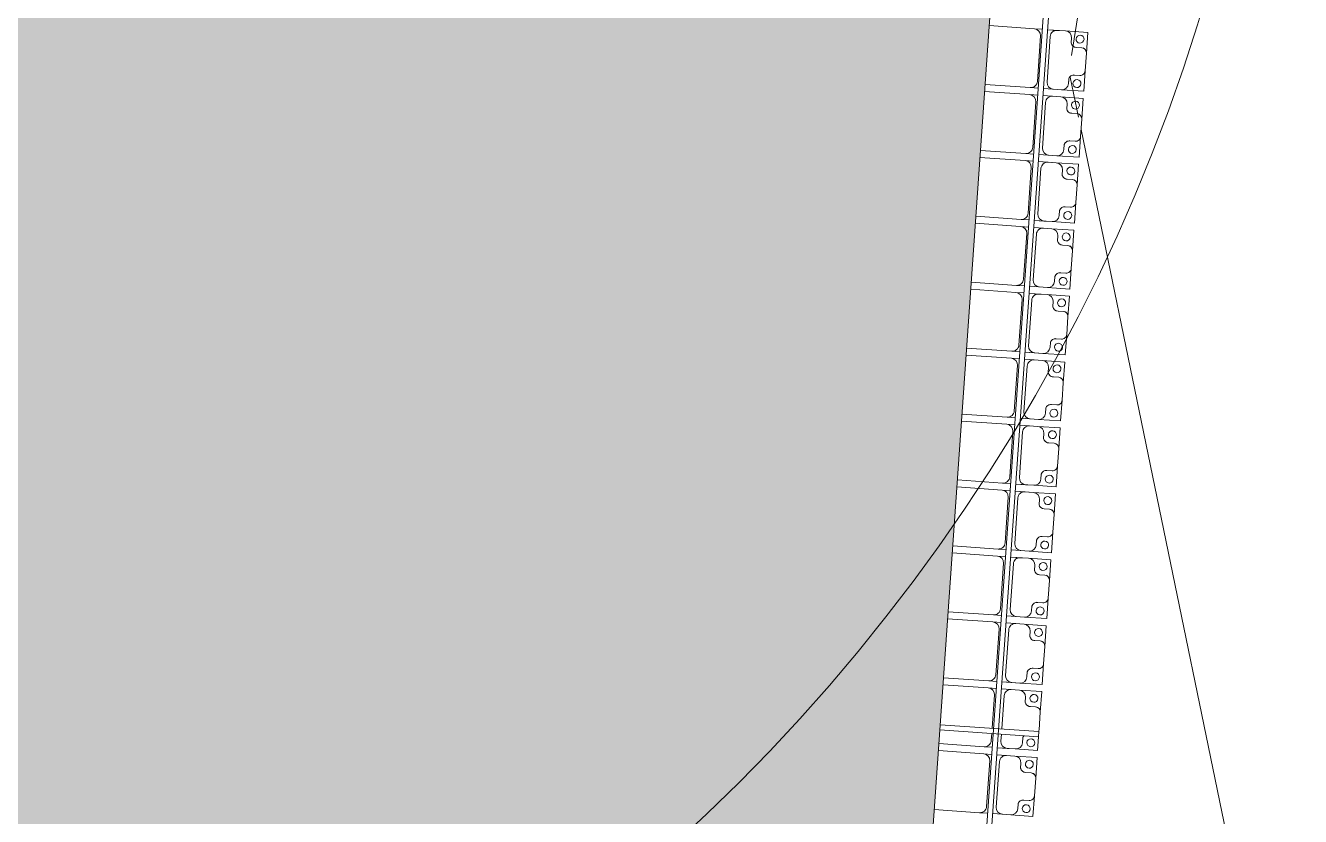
# Model space of a CAD drawing. Header units: millimetres. Extents: x -861324 to 439029, y -308065 to 694685.
# Drawn here: x 110607 to 120255, y 131723 to 137708 of the extents above; entities that cross this region are included whole.
import ezdxf

# ---------------------------------------------------------------- set-up
doc = ezdxf.new("R2010")
doc.units = ezdxf.units.MM
for name, color, linetype, lineweight in [('A-ANNO-NOTE', 131, 'Continuous', 9), ('A-DETL-GENF', 92, 'Continuous', 9), ('A-DETL-THIN', 151, 'Continuous', 9), ('A-GENM', 13, 'Continuous', 9), ('C-TOPO-MINR', 7, 'Continuous', 9), ('S-BEAM', 12, 'Continuous', 9)]:
    doc.layers.add(name, color=color, linetype=linetype, lineweight=lineweight)

# ---------------------------------------------------------------- blocks, each defined once
blk = doc.blocks.new('Dai phaodi lai - DẢI PHAO ĐI LẠI-38152-BỐ TRÍ BÈ PIN HỒ BẢN MÒNG')
at = {"layer": 'A-GENM', "color": 7}
for p, q in [((48276.8, 748.4), (48433.1, 748.4)), ((48276.8, 579.3), (48276.8, 748.4)), ((48276.8, 748.4), (48276.8, 579.3)), ((48433.1, 748.4), (48276.8, 748.4)), ((48395.1, 710.4), (48395.1, 670.7)), ((48566.9, 748.4), (48433.1, 748.4)), ((48566.9, 748.4), (48723.2, 748.4)), ((48723.2, 748.4), (48566.9, 748.4)), ((48604.9, 670.7), (48604.9, 710.4)), ((48604.9, 670.7), (48604.9, 710.4)), ((48604.9, 710.4), (48604.9, 670.7)), ((48723.2, 748.4), (48723.2, 579.3)), ((48723.2, 579.3), (48723.2, 748.4)), ((48776.8, 748.4), (48933.1, 748.4)), ((48776.8, 579.3), (48776.8, 748.4)), ((48776.8, 748.4), (48776.8, 579.3)), ((48933.1, 748.4), (48776.8, 748.4)), ((48895.1, 710.4), (48895.1, 670.7)), ((49066.9, 748.4), (48933.1, 748.4)), ((49066.9, 748.4), (49223.2, 748.4)), ((49223.2, 748.4), (49066.9, 748.4)), ((49104.9, 670.7), (49104.9, 710.4)), ((49104.9, 670.7), (49104.9, 710.4)), ((49104.9, 710.4), (49104.9, 670.7)), ((49223.2, 748.4), (49223.2, 579.3)), ((49223.2, 579.3), (49223.2, 748.4)), ((49276.8, 748.4), (49433.1, 748.4)), ((49276.8, 579.3), (49276.8, 748.4)), ((49276.8, 748.4), (49276.8, 579.3)), ((49433.1, 748.4), (49276.8, 748.4)), ((49395.1, 710.4), (49395.1, 670.7)), ((49566.9, 748.4), (49433.1, 748.4)), ((49566.9, 748.4), (49723.2, 748.4)), ((49723.2, 748.4), (49566.9, 748.4)), ((49604.9, 670.7), (49604.9, 710.4)), ((49604.9, 670.7), (49604.9, 710.4)), ((49604.9, 710.4), (49604.9, 670.7)), ((49723.2, 748.4), (49723.2, 579.3)), ((49723.2, 579.3), (49723.2, 748.4)), ((49776.8, 748.4), (49933.1, 748.4)), ((49776.8, 579.3), (49776.8, 748.4)), ((49776.8, 748.4), (49776.8, 579.3)), ((49933.1, 748.4), (49776.8, 748.4)), ((49895.1, 710.4), (49895.1, 670.7)), ((50066.9, 748.4), (49933.1, 748.4)), ((50066.9, 748.4), (50223.2, 748.4)), ((50223.2, 748.4), (50066.9, 748.4)), ((50104.9, 670.7), (50104.9, 710.4)), ((50104.9, 670.7), (50104.9, 710.4)), ((50104.9, 710.4), (50104.9, 670.7)), ((50223.2, 748.4), (50223.2, 579.3)), ((50223.2, 579.3), (50223.2, 748.4)), ((50276.8, 748.4), (50433.1, 748.4)), ((50276.8, 579.3), (50276.8, 748.4)), ((50276.8, 748.4), (50276.8, 579.3)), ((50433.1, 748.4), (50276.8, 748.4)), ((50395.1, 710.4), (50395.1, 670.7)), ((50566.9, 748.4), (50433.1, 748.4)), ((50566.9, 748.4), (50723.2, 748.4)), ((50723.2, 748.4), (50566.9, 748.4)), ((50604.9, 670.7), (50604.9, 710.4)), ((50604.9, 670.7), (50604.9, 710.4)), ((50604.9, 710.4), (50604.9, 670.7)), ((50723.2, 748.4), (50723.2, 579.3)), ((50723.2, 579.3), (50723.2, 748.4)), ((50776.8, 748.4), (50933.1, 748.4)), ((50776.8, 579.3), (50776.8, 748.4)), ((50776.8, 748.4), (50776.8, 579.3)), ((50933.1, 748.4), (50776.8, 748.4)), ((50895.1, 710.4), (50895.1, 670.7)), ((51066.9, 748.4), (50933.1, 748.4)), ((51066.9, 748.4), (51223.2, 748.4)), ((51223.2, 748.4), (51066.9, 748.4)), ((51104.9, 670.7), (51104.9, 710.4)), ((51104.9, 670.7), (51104.9, 710.4)), ((51104.9, 710.4), (51104.9, 670.7)), ((51223.2, 748.4), (51223.2, 579.3)), ((51223.2, 579.3), (51223.2, 748.4)), ((51276.8, 748.4), (51433.1, 748.4)), ((51276.8, 579.3), (51276.8, 748.4)), ((51276.8, 748.4), (51276.8, 579.3)), ((51433.1, 748.4), (51276.8, 748.4)), ((51395.1, 710.4), (51395.1, 670.7)), ((51566.9, 748.4), (51433.1, 748.4)), ((51566.9, 748.4), (51723.2, 748.4)), ((51723.2, 748.4), (51566.9, 748.4)), ((51604.9, 670.7), (51604.9, 710.4)), ((51604.9, 670.7), (51604.9, 710.4)), ((51604.9, 710.4), (51604.9, 670.7)), ((51723.2, 748.4), (51723.2, 579.3)), ((51723.2, 579.3), (51723.2, 748.4)), ((51776.8, 748.4), (51933.1, 748.4)), ((51776.8, 579.3), (51776.8, 748.4)), ((51776.8, 748.4), (51776.8, 579.3)), ((51933.1, 748.4), (51776.8, 748.4)), ((51895.1, 710.4), (51895.1, 670.7)), ((52066.9, 748.4), (51933.1, 748.4)), ((52066.9, 748.4), (52223.2, 748.4)), ((52223.2, 748.4), (52066.9, 748.4)), ((52104.9, 670.7), (52104.9, 710.4)), ((52104.9, 670.7), (52104.9, 710.4)), ((52104.9, 710.4), (52104.9, 670.7)), ((52223.2, 748.4), (52223.2, 579.3)), ((52223.2, 579.3), (52223.2, 748.4)), ((52276.8, 748.4), (52433.1, 748.4)), ((52276.8, 579.3), (52276.8, 748.4)), ((52276.8, 748.4), (52276.8, 579.3)), ((52433.1, 748.4), (52276.8, 748.4)), ((52395.1, 710.4), (52395.1, 670.7)), ((52566.9, 748.4), (52433.1, 748.4)), ((52566.9, 748.4), (52723.2, 748.4)), ((52723.2, 748.4), (52566.9, 748.4)), ((52604.9, 670.7), (52604.9, 710.4)), ((52604.9, 670.7), (52604.9, 710.4)), ((52604.9, 710.4), (52604.9, 670.7)), ((52723.2, 748.4), (52723.2, 579.3)), ((52723.2, 579.3), (52723.2, 748.4)), ((52776.8, 748.4), (52933.1, 748.4)), ((52776.8, 579.3), (52776.8, 748.4)), ((52776.8, 748.4), (52776.8, 579.3)), ((52933.1, 748.4), (52776.8, 748.4)), ((52895.1, 710.4), (52895.1, 670.7)), ((53066.9, 748.4), (52933.1, 748.4)), ((53066.9, 748.4), (53223.2, 748.4)), ((53223.2, 748.4), (53066.9, 748.4)), ((53104.9, 670.7), (53104.9, 710.4)), ((53104.9, 670.7), (53104.9, 710.4)), ((53104.9, 710.4), (53104.9, 670.7)), ((53223.2, 748.4), (53223.2, 579.3)), ((53223.2, 579.3), (53223.2, 748.4)), ((53276.8, 748.4), (53433.1, 748.4)), ((53276.8, 579.3), (53276.8, 748.4)), ((53276.8, 748.4), (53276.8, 579.3)), ((53433.1, 748.4), (53276.8, 748.4)), ((53395.1, 710.4), (53395.1, 670.7)), ((53566.9, 748.4), (53433.1, 748.4)), ((53619.8, 748.4), (53723.2, 748.4)), ((53723.2, 748.4), (53619.8, 748.4)), ((53723.2, 748.4), (53723.2, 579.3)), ((53723.2, 579.3), (53723.2, 748.4)), ((53776.8, 748.4), (53933.1, 748.4)), ((53776.8, 579.3), (53776.8, 748.4)), ((53776.8, 748.4), (53776.8, 579.3)), ((53933.1, 748.4), (53776.8, 748.4)), ((53895.1, 710.4), (53895.1, 670.7)), ((54066.9, 748.4), (53933.1, 748.4)), ((54066.9, 748.4), (54223.2, 748.4)), ((54223.2, 748.4), (54066.9, 748.4)), ((54104.9, 670.7), (54104.9, 710.4)), ((54104.9, 670.7), (54104.9, 710.4)), ((54104.9, 710.4), (54104.9, 670.7)), ((54223.2, 748.4), (54223.2, 579.3)), ((54223.2, 579.3), (54223.2, 748.4)), ((48276.8, 579.3), (48276.8, 516.7)), ((48364.3, 629.3), (48326.8, 629.3)), ((48364.3, 629.3), (48326.8, 629.3)), ((48326.8, 629.3), (48364.3, 629.3)), ((48673.2, 629.3), (48635.7, 629.3)), ((48673.2, 629.3), (48647.8, 629.3)), ((48647.8, 629.3), (48673.2, 629.3)), ((48723.2, 516.7), (48723.2, 579.3)), ((48776.8, 579.3), (48776.8, 516.7)), ((48864.3, 629.3), (48826.8, 629.3)), ((48864.3, 629.3), (48826.8, 629.3)), ((48826.8, 629.3), (48864.3, 629.3)), ((49173.2, 629.3), (49135.7, 629.3)), ((49173.2, 629.3), (49135.7, 629.3)), ((49135.7, 629.3), (49173.2, 629.3)), ((49223.2, 516.7), (49223.2, 579.3)), ((49276.8, 579.3), (49276.8, 516.7)), ((49364.3, 629.3), (49326.8, 629.3)), ((49364.3, 629.3), (49326.8, 629.3)), ((49326.8, 629.3), (49364.3, 629.3)), ((49673.2, 629.3), (49635.7, 629.3)), ((49673.2, 629.3), (49635.7, 629.3)), ((49635.7, 629.3), (49673.2, 629.3)), ((49723.2, 516.7), (49723.2, 579.3)), ((49776.8, 579.3), (49776.8, 516.7)), ((49864.3, 629.3), (49826.8, 629.3)), ((49864.3, 629.3), (49826.8, 629.3)), ((49826.8, 629.3), (49864.3, 629.3)), ((50173.2, 629.3), (50135.7, 629.3)), ((50173.2, 629.3), (50135.7, 629.3)), ((50135.7, 629.3), (50173.2, 629.3)), ((50223.2, 516.7), (50223.2, 579.3)), ((50276.8, 579.3), (50276.8, 516.7)), ((50364.3, 629.3), (50326.8, 629.3)), ((50364.3, 629.3), (50326.8, 629.3)), ((50326.8, 629.3), (50364.3, 629.3)), ((50673.2, 629.3), (50635.7, 629.3)), ((50673.2, 629.3), (50635.7, 629.3)), ((50635.7, 629.3), (50673.2, 629.3)), ((50723.2, 516.7), (50723.2, 579.3)), ((50776.8, 579.3), (50776.8, 516.7)), ((50864.3, 629.3), (50826.8, 629.3)), ((50864.3, 629.3), (50826.8, 629.3)), ((50826.8, 629.3), (50864.3, 629.3)), ((51173.2, 629.3), (51135.7, 629.3)), ((51173.2, 629.3), (51135.7, 629.3)), ((51135.7, 629.3), (51173.2, 629.3)), ((51223.2, 516.7), (51223.2, 579.3)), ((51276.8, 579.3), (51276.8, 516.7)), ((51364.3, 629.3), (51326.8, 629.3)), ((51364.3, 629.3), (51326.8, 629.3)), ((51326.8, 629.3), (51364.3, 629.3)), ((51673.2, 629.3), (51635.7, 629.3)), ((51673.2, 629.3), (51635.7, 629.3)), ((51635.7, 629.3), (51673.2, 629.3)), ((51723.2, 516.7), (51723.2, 579.3)), ((51776.8, 579.3), (51776.8, 516.7)), ((51864.3, 629.3), (51826.8, 629.3)), ((51864.3, 629.3), (51826.8, 629.3)), ((51826.8, 629.3), (51864.3, 629.3)), ((52173.2, 629.3), (52135.7, 629.3)), ((52173.2, 629.3), (52135.7, 629.3)), ((52135.7, 629.3), (52173.2, 629.3)), ((52223.2, 516.7), (52223.2, 579.3)), ((52276.8, 579.3), (52276.8, 516.7)), ((52364.3, 629.3), (52326.8, 629.3)), ((52364.3, 629.3), (52326.8, 629.3)), ((52326.8, 629.3), (52364.3, 629.3)), ((52673.2, 629.3), (52635.7, 629.3)), ((52673.2, 629.3), (52635.7, 629.3)), ((52635.7, 629.3), (52673.2, 629.3)), ((52723.2, 516.7), (52723.2, 579.3)), ((52776.8, 579.3), (52776.8, 516.7)), ((52864.3, 629.3), (52826.8, 629.3)), ((52864.3, 629.3), (52826.8, 629.3)), ((52826.8, 629.3), (52864.3, 629.3)), ((53173.2, 629.3), (53135.7, 629.3)), ((53173.2, 629.3), (53135.7, 629.3)), ((53135.7, 629.3), (53173.2, 629.3)), ((53223.2, 516.7), (53223.2, 579.3)), ((53276.8, 579.3), (53276.8, 516.7)), ((53364.3, 629.3), (53326.8, 629.3)), ((53364.3, 629.3), (53326.8, 629.3)), ((53326.8, 629.3), (53364.3, 629.3)), ((53673.2, 629.3), (53635.7, 629.3)), ((53673.2, 629.3), (53635.7, 629.3)), ((53635.7, 629.3), (53673.2, 629.3)), ((53723.2, 516.7), (53723.2, 579.3)), ((53776.8, 579.3), (53776.8, 516.7)), ((53864.3, 629.3), (53826.8, 629.3)), ((53864.3, 629.3), (53826.8, 629.3)), ((53826.8, 629.3), (53864.3, 629.3)), ((54173.2, 629.3), (54135.7, 629.3)), ((54173.2, 629.3), (54135.7, 629.3)), ((54135.7, 629.3), (54173.2, 629.3)), ((54223.2, 516.7), (54223.2, 579.3)), ((48276.8, 443.3), (48276.8, 516.7)), ((48723.2, 516.7), (48723.2, 443.3)), ((48776.8, 443.3), (48776.8, 516.7)), ((49223.2, 516.7), (49223.2, 443.3)), ((49276.8, 443.3), (49276.8, 516.7)), ((49723.2, 516.7), (49723.2, 443.3)), ((49776.8, 443.3), (49776.8, 516.7)), ((50223.2, 516.7), (50223.2, 443.3)), ((50276.8, 443.3), (50276.8, 516.7)), ((50723.2, 516.7), (50723.2, 443.3)), ((50776.8, 443.3), (50776.8, 516.7)), ((51223.2, 516.7), (51223.2, 443.3)), ((51276.8, 443.3), (51276.8, 516.7)), ((51723.2, 516.7), (51723.2, 443.3)), ((51776.8, 443.3), (51776.8, 516.7)), ((52223.2, 516.7), (52223.2, 443.3)), ((52276.8, 443.3), (52276.8, 516.7)), ((52723.2, 516.7), (52723.2, 443.3)), ((52776.8, 443.3), (52776.8, 516.7)), ((53223.2, 516.7), (53223.2, 443.3)), ((53276.8, 443.3), (53276.8, 516.7)), ((53723.2, 516.7), (53723.2, 443.3)), ((53776.8, 443.3), (53776.8, 516.7)), ((54223.2, 516.7), (54223.2, 443.3)), ((48276.8, 343.3), (48276.8, 403.3)), ((48326.8, 466.7), (48673.2, 466.7)), ((48673.2, 393.3), (48326.8, 393.3)), ((48723.2, 403.3), (48723.2, 343.3)), ((48776.8, 343.3), (48776.8, 403.3)), ((48826.8, 466.7), (49173.2, 466.7)), ((49173.2, 393.3), (48826.8, 393.3)), ((49223.2, 403.3), (49223.2, 343.3)), ((49276.8, 343.3), (49276.8, 403.3)), ((49326.8, 466.7), (49673.2, 466.7)), ((49673.2, 393.3), (49326.8, 393.3)), ((49723.2, 403.3), (49723.2, 343.3)), ((49776.8, 343.3), (49776.8, 403.3)), ((49826.8, 466.7), (50173.2, 466.7)), ((50173.2, 393.3), (49826.8, 393.3)), ((50223.2, 403.3), (50223.2, 343.3)), ((50276.8, 343.3), (50276.8, 403.3)), ((50326.8, 466.7), (50673.2, 466.7)), ((50673.2, 393.3), (50326.8, 393.3)), ((50723.2, 403.3), (50723.2, 343.3)), ((50776.8, 343.3), (50776.8, 403.3)), ((50826.8, 466.7), (51173.2, 466.7)), ((51173.2, 393.3), (50826.8, 393.3)), ((51223.2, 403.3), (51223.2, 343.3)), ((51276.8, 343.3), (51276.8, 403.3)), ((51326.8, 466.7), (51673.2, 466.7)), ((51673.2, 393.3), (51326.8, 393.3)), ((51723.2, 403.3), (51723.2, 343.3)), ((51776.8, 343.3), (51776.8, 403.3)), ((51826.8, 466.7), (52173.2, 466.7)), ((52173.2, 393.3), (51826.8, 393.3)), ((52223.2, 403.3), (52223.2, 343.3)), ((52276.8, 343.3), (52276.8, 403.3)), ((52326.8, 466.7), (52673.2, 466.7)), ((52673.2, 393.3), (52326.8, 393.3)), ((52723.2, 403.3), (52723.2, 343.3)), ((52776.8, 343.3), (52776.8, 403.3)), ((52826.8, 466.7), (53173.2, 466.7)), ((53173.2, 393.3), (52826.8, 393.3)), ((53223.2, 403.3), (53223.2, 343.3)), ((53276.8, 343.3), (53276.8, 403.3)), ((53326.8, 466.7), (53579.8, 466.7)), ((53579.8, 393.3), (53326.8, 393.3)), ((53619.8, 466.7), (53673.2, 466.7)), ((53673.2, 393.3), (53619.8, 393.3)), ((53723.2, 403.3), (53723.2, 343.3)), ((53776.8, 343.3), (53776.8, 403.3)), ((53826.8, 466.7), (54173.2, 466.7)), ((54173.2, 393.3), (53826.8, 393.3)), ((54223.2, 403.3), (54223.2, 343.3)), ((48276.8, 343.3), (48276.8, 0)), ((48723.2, 0), (48723.2, 343.3)), ((48776.8, 343.3), (48776.8, 0)), ((49223.2, 0), (49223.2, 343.3)), ((49276.8, 343.3), (49276.8, 0)), ((49723.2, 0), (49723.2, 343.3)), ((49776.8, 343.3), (49776.8, 0)), ((50223.2, 0), (50223.2, 343.3)), ((50276.8, 343.3), (50276.8, 0)), ((50723.2, 0), (50723.2, 343.3)), ((50776.8, 343.3), (50776.8, 0)), ((51223.2, 0), (51223.2, 343.3)), ((51276.8, 343.3), (51276.8, 0)), ((51723.2, 0), (51723.2, 343.3)), ((51776.8, 343.3), (51776.8, 0)), ((52223.2, 0), (52223.2, 343.3)), ((52276.8, 343.3), (52276.8, 0)), ((52723.2, 0), (52723.2, 343.3)), ((52776.8, 343.3), (52776.8, 0)), ((53223.2, 0), (53223.2, 343.3)), ((53276.8, 343.3), (53276.8, 0)), ((53723.2, 0), (53723.2, 343.3)), ((53776.8, 343.3), (53776.8, 0)), ((54223.2, 0), (54223.2, 343.3))]:
    blk.add_line(p, q, dxfattribs=at)
at = {"layer": 'A-GENM', "color": 9}
for p, q in [((48604.9, 710.4), (48604.9, 670.7)), ((49104.9, 710.4), (49104.9, 670.7)), ((49604.9, 710.4), (49604.9, 670.7)), ((50104.9, 710.4), (50104.9, 670.7)), ((50604.9, 710.4), (50604.9, 670.7)), ((51104.9, 710.4), (51104.9, 670.7)), ((51604.9, 710.4), (51604.9, 670.7)), ((52104.9, 710.4), (52104.9, 670.7)), ((52604.9, 710.4), (52604.9, 670.7)), ((53104.9, 710.4), (53104.9, 670.7)), ((54104.9, 710.4), (54104.9, 670.7)), ((48276.8, 443.3), (48276.8, 579.3)), ((48326.8, 629.3), (48364.3, 629.3)), ((48647.8, 629.3), (48673.2, 629.3)), ((48723.2, 579.3), (48723.2, 443.3)), ((48776.8, 443.3), (48776.8, 579.3)), ((48826.8, 629.3), (48864.3, 629.3)), ((49135.7, 629.3), (49173.2, 629.3)), ((49223.2, 579.3), (49223.2, 443.3)), ((49276.8, 443.3), (49276.8, 579.3)), ((49326.8, 629.3), (49364.3, 629.3)), ((49635.7, 629.3), (49673.2, 629.3)), ((49723.2, 579.3), (49723.2, 443.3)), ((49776.8, 443.3), (49776.8, 579.3)), ((49826.8, 629.3), (49864.3, 629.3)), ((50135.7, 629.3), (50173.2, 629.3)), ((50223.2, 579.3), (50223.2, 443.3)), ((50276.8, 443.3), (50276.8, 579.3)), ((50326.8, 629.3), (50364.3, 629.3)), ((50635.7, 629.3), (50673.2, 629.3)), ((50723.2, 579.3), (50723.2, 443.3)), ((50776.8, 443.3), (50776.8, 579.3)), ((50826.8, 629.3), (50864.3, 629.3)), ((51135.7, 629.3), (51173.2, 629.3)), ((51223.2, 579.3), (51223.2, 443.3)), ((51276.8, 443.3), (51276.8, 579.3)), ((51326.8, 629.3), (51364.3, 629.3)), ((51635.7, 629.3), (51673.2, 629.3)), ((51723.2, 579.3), (51723.2, 443.3)), ((51776.8, 443.3), (51776.8, 579.3)), ((51826.8, 629.3), (51864.3, 629.3)), ((52135.7, 629.3), (52173.2, 629.3)), ((52223.2, 579.3), (52223.2, 443.3)), ((52276.8, 443.3), (52276.8, 579.3)), ((52326.8, 629.3), (52364.3, 629.3)), ((52635.7, 629.3), (52673.2, 629.3)), ((52723.2, 579.3), (52723.2, 443.3)), ((52776.8, 443.3), (52776.8, 579.3)), ((52826.8, 629.3), (52864.3, 629.3)), ((53135.7, 629.3), (53173.2, 629.3)), ((53223.2, 579.3), (53223.2, 443.3)), ((53276.8, 443.3), (53276.8, 579.3)), ((53326.8, 629.3), (53364.3, 629.3)), ((53635.7, 629.3), (53673.2, 629.3)), ((53723.2, 579.3), (53723.2, 443.3)), ((53776.8, 443.3), (53776.8, 579.3)), ((53826.8, 629.3), (53864.3, 629.3)), ((54135.7, 629.3), (54173.2, 629.3)), ((54223.2, 579.3), (54223.2, 443.3)), ((48276.8, 343.3), (48276.8, 403.3)), ((48723.2, 403.3), (48723.2, 343.3)), ((48776.8, 343.3), (48776.8, 403.3)), ((49223.2, 403.3), (49223.2, 343.3)), ((49276.8, 343.3), (49276.8, 403.3)), ((49723.2, 403.3), (49723.2, 343.3)), ((49776.8, 343.3), (49776.8, 403.3)), ((50223.2, 403.3), (50223.2, 343.3)), ((50276.8, 343.3), (50276.8, 403.3)), ((50723.2, 403.3), (50723.2, 343.3)), ((50776.8, 343.3), (50776.8, 403.3)), ((51223.2, 403.3), (51223.2, 343.3)), ((51276.8, 343.3), (51276.8, 403.3)), ((51723.2, 403.3), (51723.2, 343.3)), ((51776.8, 343.3), (51776.8, 403.3)), ((52223.2, 403.3), (52223.2, 343.3)), ((52276.8, 343.3), (52276.8, 403.3)), ((52723.2, 403.3), (52723.2, 343.3)), ((52776.8, 343.3), (52776.8, 403.3)), ((53223.2, 403.3), (53223.2, 343.3)), ((53276.8, 343.3), (53276.8, 403.3)), ((53723.2, 403.3), (53723.2, 343.3)), ((53776.8, 343.3), (53776.8, 403.3)), ((54223.2, 403.3), (54223.2, 343.3))]:
    blk.add_line(p, q, dxfattribs=at)
at = {"layer": 'A-GENM', "color": 7}
for centre, radius, start, end in [((48331.6, 693.3), 30, 90, 270), ((48331.6, 693.3), 30, 90, 270), ((48331.6, 693.3), 30, 270, 90), ((48331.6, 693.3), 30, 270, 90), ((48433.1, 710.4), 38, 90, 180), ((48433.1, 710.4), 38, 135, 165), ((48433.1, 710.4), 38, 135, 165), ((48566.9, 710.4), 38, 360, 90), ((48566.9, 710.4), 38, 0, 45), ((48566.9, 710.4), 38, 0, 45), ((48668.4, 693.3), 30, 90, 270), ((48668.4, 693.3), 30, 90, 270), ((48668.4, 693.3), 30, 270, 90), ((48668.4, 693.3), 30, 270, 90), ((48831.6, 693.3), 30, 90, 270), ((48831.6, 693.3), 30, 90, 270), ((48831.6, 693.3), 30, 270, 90), ((48831.6, 693.3), 30, 270, 90), ((48933.1, 710.4), 38, 90, 180), ((48933.1, 710.4), 38, 135, 165), ((48933.1, 710.4), 38, 135, 165), ((49066.9, 710.4), 38, 360, 90), ((49066.9, 710.4), 38, 0, 45), ((49066.9, 710.4), 38, 0, 45), ((49168.4, 693.3), 30, 90, 270), ((49168.4, 693.3), 30, 90, 270), ((49168.4, 693.3), 30, 270, 90), ((49168.4, 693.3), 30, 270, 90), ((49331.6, 693.3), 30, 90, 270), ((49331.6, 693.3), 30, 90, 270), ((49331.6, 693.3), 30, 270, 90), ((49331.6, 693.3), 30, 270, 90), ((49433.1, 710.4), 38, 90, 180), ((49433.1, 710.4), 38, 135, 165), ((49433.1, 710.4), 38, 135, 165), ((49566.9, 710.4), 38, 360, 90), ((49566.9, 710.4), 38, 0, 45), ((49566.9, 710.4), 38, 0, 45), ((49668.4, 693.3), 30, 90, 270), ((49668.4, 693.3), 30, 90, 270), ((49668.4, 693.3), 30, 270, 90), ((49668.4, 693.3), 30, 270, 90), ((49831.6, 693.3), 30, 90, 270), ((49831.6, 693.3), 30, 90, 270), ((49831.6, 693.3), 30, 270, 90), ((49831.6, 693.3), 30, 270, 90), ((49933.1, 710.4), 38, 90, 180), ((49933.1, 710.4), 38, 135, 165), ((49933.1, 710.4), 38, 135, 165), ((50066.9, 710.4), 38, 360, 90), ((50066.9, 710.4), 38, 0, 45), ((50066.9, 710.4), 38, 0, 45), ((50168.4, 693.3), 30, 90, 270), ((50168.4, 693.3), 30, 90, 270), ((50168.4, 693.3), 30, 270, 90), ((50168.4, 693.3), 30, 270, 90), ((50331.6, 693.3), 30, 90, 270), ((50331.6, 693.3), 30, 90, 270), ((50331.6, 693.3), 30, 270, 90), ((50331.6, 693.3), 30, 270, 90), ((50433.1, 710.4), 38, 90, 180), ((50433.1, 710.4), 38, 135, 165), ((50433.1, 710.4), 38, 135, 165), ((50566.9, 710.4), 38, 360, 90), ((50566.9, 710.4), 38, 0, 45), ((50566.9, 710.4), 38, 0, 45), ((50668.4, 693.3), 30, 90, 270), ((50668.4, 693.3), 30, 90, 270), ((50668.4, 693.3), 30, 270, 90), ((50668.4, 693.3), 30, 270, 90), ((50831.6, 693.3), 30, 90, 270), ((50831.6, 693.3), 30, 90, 270), ((50831.6, 693.3), 30, 270, 90), ((50831.6, 693.3), 30, 270, 90), ((50933.1, 710.4), 38, 90, 180), ((50933.1, 710.4), 38, 135, 165), ((50933.1, 710.4), 38, 135, 165), ((51066.9, 710.4), 38, 360, 90), ((51066.9, 710.4), 38, 0, 45), ((51066.9, 710.4), 38, 0, 45), ((51168.4, 693.3), 30, 90, 270), ((51168.4, 693.3), 30, 90, 270), ((51168.4, 693.3), 30, 270, 90), ((51168.4, 693.3), 30, 270, 90), ((51331.6, 693.3), 30, 90, 270), ((51331.6, 693.3), 30, 90, 270), ((51331.6, 693.3), 30, 270, 90), ((51331.6, 693.3), 30, 270, 90), ((51433.1, 710.4), 38, 90, 180), ((51433.1, 710.4), 38, 135, 165), ((51433.1, 710.4), 38, 135, 165), ((51566.9, 710.4), 38, 360, 90), ((51566.9, 710.4), 38, 0, 45), ((51566.9, 710.4), 38, 0, 45), ((51668.4, 693.3), 30, 90, 270), ((51668.4, 693.3), 30, 90, 270), ((51668.4, 693.3), 30, 270, 90), ((51668.4, 693.3), 30, 270, 90), ((51831.6, 693.3), 30, 90, 270), ((51831.6, 693.3), 30, 90, 270), ((51831.6, 693.3), 30, 270, 90), ((51831.6, 693.3), 30, 270, 90), ((51933.1, 710.4), 38, 90, 180), ((51933.1, 710.4), 38, 135, 165), ((51933.1, 710.4), 38, 135, 165), ((52066.9, 710.4), 38, 360, 90), ((52066.9, 710.4), 38, 0, 45), ((52066.9, 710.4), 38, 0, 45), ((52168.4, 693.3), 30, 90, 270), ((52168.4, 693.3), 30, 90, 270), ((52168.4, 693.3), 30, 270, 90), ((52168.4, 693.3), 30, 270, 90), ((52331.6, 693.3), 30, 90, 270), ((52331.6, 693.3), 30, 90, 270), ((52331.6, 693.3), 30, 270, 90), ((52331.6, 693.3), 30, 270, 90), ((52433.1, 710.4), 38, 90, 180), ((52433.1, 710.4), 38, 135, 165), ((52433.1, 710.4), 38, 135, 165), ((52566.9, 710.4), 38, 360, 90), ((52566.9, 710.4), 38, 0, 45), ((52566.9, 710.4), 38, 0, 45), ((52668.4, 693.3), 30, 90, 270), ((52668.4, 693.3), 30, 90, 270), ((52668.4, 693.3), 30, 270, 90), ((52668.4, 693.3), 30, 270, 90), ((52831.6, 693.3), 30, 90, 270), ((52831.6, 693.3), 30, 90, 270), ((52831.6, 693.3), 30, 270, 90), ((52831.6, 693.3), 30, 270, 90), ((52933.1, 710.4), 38, 90, 180), ((52933.1, 710.4), 38, 135, 165), ((52933.1, 710.4), 38, 135, 165), ((53066.9, 710.4), 38, 360, 90), ((53066.9, 710.4), 38, 0, 45), ((53066.9, 710.4), 38, 0, 45), ((53168.4, 693.3), 30, 90, 270), ((53168.4, 693.3), 30, 90, 270), ((53168.4, 693.3), 30, 270, 90), ((53168.4, 693.3), 30, 270, 90), ((53331.6, 693.3), 30, 90, 270), ((53331.6, 693.3), 30, 90, 270), ((53331.6, 693.3), 30, 270, 90), ((53331.6, 693.3), 30, 270, 90), ((53433.1, 710.4), 38, 90, 180), ((53433.1, 710.4), 38, 135, 165), ((53433.1, 710.4), 38, 135, 165), ((53566.9, 710.4), 38, 75, 90), ((53668.4, 693.3), 30, 90, 270), ((53668.4, 693.3), 30, 90, 270), ((53668.4, 693.3), 30, 270, 90), ((53668.4, 693.3), 30, 270, 90), ((53831.6, 693.3), 30, 90, 270), ((53831.6, 693.3), 30, 90, 270), ((53831.6, 693.3), 30, 270, 90), ((53831.6, 693.3), 30, 270, 90), ((53933.1, 710.4), 38, 90, 180), ((53933.1, 710.4), 38, 135, 165), ((53933.1, 710.4), 38, 135, 165), ((54066.9, 710.4), 38, 360, 90), ((54066.9, 710.4), 38, 0, 45), ((54066.9, 710.4), 38, 0, 45), ((54168.4, 693.3), 30, 90, 270), ((54168.4, 693.3), 30, 90, 270), ((54168.4, 693.3), 30, 270, 90), ((54168.4, 693.3), 30, 270, 90), ((48326.8, 579.3), 50, 90, 180), ((48326.8, 579.3), 50, 90, 180), ((48326.8, 579.3), 50, 90, 180), ((48355.2, 668.2), 40, 283.18854, 3.50807), ((48355.2, 668.2), 40, 283.18854, 296.57513), ((48355.2, 668.2), 40, 283.18854, 296.57513), ((48355.2, 668.2), 40, 309.96172, 3.50807), ((48355.2, 668.2), 40, 309.96172, 3.50807), ((48644.8, 668.2), 40, 176.49193, 256.81146), ((48644.8, 668.2), 40, 176.49193, 216.65169), ((48644.8, 668.2), 40, 176.49193, 216.65169), ((48644.8, 668.2), 40, 243.42487, 256.81146), ((48644.8, 668.2), 40, 243.42487, 256.81146), ((48673.2, 579.3), 50, 0, 90), ((48673.2, 579.3), 50, 0, 90), ((48673.2, 579.3), 50, 0, 90), ((48826.8, 579.3), 50, 90, 180), ((48826.8, 579.3), 50, 90, 180), ((48826.8, 579.3), 50, 90, 180), ((48855.2, 668.2), 40, 283.18854, 3.50807), ((48855.2, 668.2), 40, 283.18854, 296.57513), ((48855.2, 668.2), 40, 283.18854, 296.57513), ((48855.2, 668.2), 40, 309.96172, 3.50807), ((48855.2, 668.2), 40, 309.96172, 3.50807), ((49144.8, 668.2), 40, 176.49193, 256.81146), ((49144.8, 668.2), 40, 176.49193, 216.65169), ((49144.8, 668.2), 40, 176.49193, 216.65169), ((49144.8, 668.2), 40, 243.42487, 256.81146), ((49144.8, 668.2), 40, 243.42487, 256.81146), ((49173.2, 579.3), 50, 0, 90), ((49173.2, 579.3), 50, 0, 90), ((49173.2, 579.3), 50, 0, 90), ((49326.8, 579.3), 50, 90, 180), ((49326.8, 579.3), 50, 90, 180), ((49326.8, 579.3), 50, 90, 180), ((49355.2, 668.2), 40, 283.18854, 3.50807), ((49355.2, 668.2), 40, 283.18854, 296.57513), ((49355.2, 668.2), 40, 283.18854, 296.57513), ((49355.2, 668.2), 40, 309.96172, 3.50807), ((49355.2, 668.2), 40, 309.96172, 3.50807), ((49644.8, 668.2), 40, 176.49193, 256.81146), ((49644.8, 668.2), 40, 176.49193, 216.65169), ((49644.8, 668.2), 40, 176.49193, 216.65169), ((49644.8, 668.2), 40, 243.42487, 256.81146), ((49644.8, 668.2), 40, 243.42487, 256.81146), ((49673.2, 579.3), 50, 0, 90), ((49673.2, 579.3), 50, 0, 90), ((49673.2, 579.3), 50, 0, 90), ((49826.8, 579.3), 50, 90, 180), ((49826.8, 579.3), 50, 90, 180), ((49826.8, 579.3), 50, 90, 180), ((49855.2, 668.2), 40, 283.18854, 3.50807), ((49855.2, 668.2), 40, 283.18854, 296.57513), ((49855.2, 668.2), 40, 283.18854, 296.57513), ((49855.2, 668.2), 40, 309.96172, 3.50807), ((49855.2, 668.2), 40, 309.96172, 3.50807), ((50144.8, 668.2), 40, 176.49193, 256.81146), ((50144.8, 668.2), 40, 176.49193, 216.65169), ((50144.8, 668.2), 40, 176.49193, 216.65169), ((50144.8, 668.2), 40, 243.42487, 256.81146), ((50144.8, 668.2), 40, 243.42487, 256.81146), ((50173.2, 579.3), 50, 0, 90), ((50173.2, 579.3), 50, 0, 90), ((50173.2, 579.3), 50, 0, 90), ((50326.8, 579.3), 50, 90, 180), ((50326.8, 579.3), 50, 90, 180), ((50326.8, 579.3), 50, 90, 180), ((50355.2, 668.2), 40, 283.18854, 3.50807), ((50355.2, 668.2), 40, 283.18854, 296.57513), ((50355.2, 668.2), 40, 283.18854, 296.57513), ((50355.2, 668.2), 40, 309.96172, 3.50807), ((50355.2, 668.2), 40, 309.96172, 3.50807), ((50644.8, 668.2), 40, 176.49193, 256.81146), ((50644.8, 668.2), 40, 176.49193, 216.65169), ((50644.8, 668.2), 40, 176.49193, 216.65169), ((50644.8, 668.2), 40, 243.42487, 256.81146), ((50644.8, 668.2), 40, 243.42487, 256.81146), ((50673.2, 579.3), 50, 0, 90), ((50673.2, 579.3), 50, 0, 90), ((50673.2, 579.3), 50, 0, 90), ((50826.8, 579.3), 50, 90, 180), ((50826.8, 579.3), 50, 90, 180), ((50826.8, 579.3), 50, 90, 180), ((50855.2, 668.2), 40, 283.18854, 3.50807), ((50855.2, 668.2), 40, 283.18854, 296.57513), ((50855.2, 668.2), 40, 283.18854, 296.57513), ((50855.2, 668.2), 40, 309.96172, 3.50807), ((50855.2, 668.2), 40, 309.96172, 3.50807), ((51144.8, 668.2), 40, 176.49193, 256.81146), ((51144.8, 668.2), 40, 176.49193, 216.65169), ((51144.8, 668.2), 40, 176.49193, 216.65169), ((51144.8, 668.2), 40, 243.42487, 256.81146), ((51144.8, 668.2), 40, 243.42487, 256.81146), ((51173.2, 579.3), 50, 0, 90), ((51173.2, 579.3), 50, 0, 90), ((51173.2, 579.3), 50, 0, 90), ((51326.8, 579.3), 50, 90, 180), ((51326.8, 579.3), 50, 90, 180), ((51326.8, 579.3), 50, 90, 180), ((51355.2, 668.2), 40, 283.18854, 3.50807), ((51355.2, 668.2), 40, 283.18854, 296.57513), ((51355.2, 668.2), 40, 283.18854, 296.57513), ((51355.2, 668.2), 40, 309.96172, 3.50807), ((51355.2, 668.2), 40, 309.96172, 3.50807), ((51644.8, 668.2), 40, 176.49193, 256.81146), ((51644.8, 668.2), 40, 176.49193, 216.65169), ((51644.8, 668.2), 40, 176.49193, 216.65169), ((51644.8, 668.2), 40, 243.42487, 256.81146), ((51644.8, 668.2), 40, 243.42487, 256.81146), ((51673.2, 579.3), 50, 0, 90), ((51673.2, 579.3), 50, 0, 90), ((51673.2, 579.3), 50, 0, 90), ((51826.8, 579.3), 50, 90, 180), ((51826.8, 579.3), 50, 90, 180), ((51826.8, 579.3), 50, 90, 180), ((51855.2, 668.2), 40, 283.18854, 3.50807), ((51855.2, 668.2), 40, 283.18854, 296.57513), ((51855.2, 668.2), 40, 283.18854, 296.57513), ((51855.2, 668.2), 40, 309.96172, 3.50807), ((51855.2, 668.2), 40, 309.96172, 3.50807), ((52144.8, 668.2), 40, 176.49193, 256.81146), ((52144.8, 668.2), 40, 176.49193, 216.65169), ((52144.8, 668.2), 40, 176.49193, 216.65169), ((52144.8, 668.2), 40, 243.42487, 256.81146), ((52144.8, 668.2), 40, 243.42487, 256.81146), ((52173.2, 579.3), 50, 0, 90), ((52173.2, 579.3), 50, 0, 90), ((52173.2, 579.3), 50, 0, 90), ((52326.8, 579.3), 50, 90, 180), ((52326.8, 579.3), 50, 90, 180), ((52326.8, 579.3), 50, 90, 180), ((52355.2, 668.2), 40, 283.18854, 3.50807), ((52355.2, 668.2), 40, 283.18854, 296.57513), ((52355.2, 668.2), 40, 283.18854, 296.57513), ((52355.2, 668.2), 40, 309.96172, 3.50807), ((52355.2, 668.2), 40, 309.96172, 3.50807), ((52644.8, 668.2), 40, 176.49193, 256.81146), ((52644.8, 668.2), 40, 176.49193, 216.65169), ((52644.8, 668.2), 40, 176.49193, 216.65169), ((52644.8, 668.2), 40, 243.42487, 256.81146), ((52644.8, 668.2), 40, 243.42487, 256.81146), ((52673.2, 579.3), 50, 0, 90), ((52673.2, 579.3), 50, 0, 90), ((52673.2, 579.3), 50, 0, 90), ((52826.8, 579.3), 50, 90, 180), ((52826.8, 579.3), 50, 90, 180), ((52826.8, 579.3), 50, 90, 180), ((52855.2, 668.2), 40, 283.18854, 3.50807), ((52855.2, 668.2), 40, 283.18854, 296.57513), ((52855.2, 668.2), 40, 283.18854, 296.57513), ((52855.2, 668.2), 40, 309.96172, 3.50807), ((52855.2, 668.2), 40, 309.96172, 3.50807), ((53144.8, 668.2), 40, 176.49193, 256.81146), ((53144.8, 668.2), 40, 176.49193, 216.65169), ((53144.8, 668.2), 40, 176.49193, 216.65169), ((53144.8, 668.2), 40, 243.42487, 256.81146), ((53144.8, 668.2), 40, 243.42487, 256.81146), ((53173.2, 579.3), 50, 0, 90), ((53173.2, 579.3), 50, 0, 90), ((53173.2, 579.3), 50, 0, 90), ((53326.8, 579.3), 50, 90, 180), ((53326.8, 579.3), 50, 90, 180), ((53326.8, 579.3), 50, 90, 180), ((53355.2, 668.2), 40, 283.18854, 3.50807), ((53355.2, 668.2), 40, 283.18854, 296.57513), ((53355.2, 668.2), 40, 283.18854, 296.57513), ((53355.2, 668.2), 40, 309.96172, 3.50807), ((53355.2, 668.2), 40, 309.96172, 3.50807), ((53644.8, 668.2), 40, 230.03828, 256.81146), ((53644.8, 668.2), 40, 243.42487, 256.81146), ((53644.8, 668.2), 40, 243.42487, 256.81146), ((53673.2, 579.3), 50, 0, 90), ((53673.2, 579.3), 50, 0, 90), ((53673.2, 579.3), 50, 0, 90), ((53826.8, 579.3), 50, 90, 180), ((53826.8, 579.3), 50, 90, 180), ((53826.8, 579.3), 50, 90, 180), ((53855.2, 668.2), 40, 283.18854, 3.50807), ((53855.2, 668.2), 40, 283.18854, 296.57513), ((53855.2, 668.2), 40, 283.18854, 296.57513), ((53855.2, 668.2), 40, 309.96172, 3.50807), ((53855.2, 668.2), 40, 309.96172, 3.50807), ((54144.8, 668.2), 40, 176.49193, 256.81146), ((54144.8, 668.2), 40, 176.49193, 216.65169), ((54144.8, 668.2), 40, 176.49193, 216.65169), ((54144.8, 668.2), 40, 243.42487, 256.81146), ((54144.8, 668.2), 40, 243.42487, 256.81146), ((54173.2, 579.3), 50, 0, 90), ((54173.2, 579.3), 50, 0, 90), ((54173.2, 579.3), 50, 0, 90), ((48326.8, 516.7), 50, 180, 270), ((48673.2, 516.7), 50, 270, 0), ((48826.8, 516.7), 50, 180, 270), ((49173.2, 516.7), 50, 270, 0), ((49326.8, 516.7), 50, 180, 270), ((49673.2, 516.7), 50, 270, 0), ((49826.8, 516.7), 50, 180, 270), ((50173.2, 516.7), 50, 270, 0), ((50326.8, 516.7), 50, 180, 270), ((50673.2, 516.7), 50, 270, 0), ((50826.8, 516.7), 50, 180, 270), ((51173.2, 516.7), 50, 270, 0), ((51326.8, 516.7), 50, 180, 270), ((51673.2, 516.7), 50, 270, 0), ((51826.8, 516.7), 50, 180, 270), ((52173.2, 516.7), 50, 270, 0), ((52326.8, 516.7), 50, 180, 270), ((52673.2, 516.7), 50, 270, 0), ((52826.8, 516.7), 50, 180, 270), ((53173.2, 516.7), 50, 270, 0), ((53326.8, 516.7), 50, 180, 270), ((53673.2, 516.7), 50, 270, 0), ((53826.8, 516.7), 50, 180, 270), ((54173.2, 516.7), 50, 270, 0), ((48326.8, 343.3), 50, 90, 180), ((48673.2, 343.3), 50, 360, 90), ((48826.8, 343.3), 50, 90, 180), ((49173.2, 343.3), 50, 360, 90), ((49326.8, 343.3), 50, 90, 180), ((49673.2, 343.3), 50, 360, 90), ((49826.8, 343.3), 50, 90, 180), ((50173.2, 343.3), 50, 360, 90), ((50326.8, 343.3), 50, 90, 180), ((50673.2, 343.3), 50, 360, 90), ((50826.8, 343.3), 50, 90, 180), ((51173.2, 343.3), 50, 360, 90), ((51326.8, 343.3), 50, 90, 180), ((51673.2, 343.3), 50, 360, 90), ((51826.8, 343.3), 50, 90, 180), ((52173.2, 343.3), 50, 360, 90), ((52326.8, 343.3), 50, 90, 180), ((52673.2, 343.3), 50, 360, 90), ((52826.8, 343.3), 50, 90, 180), ((53173.2, 343.3), 50, 360, 90), ((53326.8, 343.3), 50, 90, 180), ((53673.2, 343.3), 50, 360, 90), ((53826.8, 343.3), 50, 90, 180), ((54173.2, 343.3), 50, 360, 90)]:
    blk.add_arc(centre, radius, start, end, dxfattribs=at)
at = {"layer": 'A-GENM', "color": 9}
for centre, radius, start, end in [((48433.1, 710.4), 38, 135, 165), ((48566.9, 710.4), 38, 0, 45), ((48933.1, 710.4), 38, 135, 165), ((49066.9, 710.4), 38, 0, 45), ((49433.1, 710.4), 38, 135, 165), ((49566.9, 710.4), 38, 0, 45), ((49933.1, 710.4), 38, 135, 165), ((50066.9, 710.4), 38, 0, 45), ((50433.1, 710.4), 38, 135, 165), ((50566.9, 710.4), 38, 0, 45), ((50933.1, 710.4), 38, 135, 165), ((51066.9, 710.4), 38, 0, 45), ((51433.1, 710.4), 38, 135, 165), ((51566.9, 710.4), 38, 0, 45), ((51933.1, 710.4), 38, 135, 165), ((52066.9, 710.4), 38, 0, 45), ((52433.1, 710.4), 38, 135, 165), ((52566.9, 710.4), 38, 0, 45), ((52933.1, 710.4), 38, 135, 165), ((53066.9, 710.4), 38, 0, 45), ((53433.1, 710.4), 38, 135, 165), ((53933.1, 710.4), 38, 135, 165), ((54066.9, 710.4), 38, 0, 45), ((48326.8, 579.3), 50, 90, 180), ((48355.2, 668.2), 40, 283.18854, 296.57513), ((48355.2, 668.2), 40, 309.96172, 3.50807), ((48644.8, 668.2), 40, 176.49193, 216.65169), ((48644.8, 668.2), 40, 243.42487, 256.81146), ((48673.2, 579.3), 50, 0, 90), ((48826.8, 579.3), 50, 90, 180), ((48855.2, 668.2), 40, 283.18854, 296.57513), ((48855.2, 668.2), 40, 309.96172, 3.50807), ((49144.8, 668.2), 40, 176.49193, 216.65169), ((49144.8, 668.2), 40, 243.42487, 256.81146), ((49173.2, 579.3), 50, 0, 90), ((49326.8, 579.3), 50, 90, 180), ((49355.2, 668.2), 40, 283.18854, 296.57513), ((49355.2, 668.2), 40, 309.96172, 3.50807), ((49644.8, 668.2), 40, 176.49193, 216.65169), ((49644.8, 668.2), 40, 243.42487, 256.81146), ((49673.2, 579.3), 50, 0, 90), ((49826.8, 579.3), 50, 90, 180), ((49855.2, 668.2), 40, 283.18854, 296.57513), ((49855.2, 668.2), 40, 309.96172, 3.50807), ((50144.8, 668.2), 40, 176.49193, 216.65169), ((50144.8, 668.2), 40, 243.42487, 256.81146), ((50173.2, 579.3), 50, 0, 90), ((50326.8, 579.3), 50, 90, 180), ((50355.2, 668.2), 40, 283.18854, 296.57513), ((50355.2, 668.2), 40, 309.96172, 3.50807), ((50644.8, 668.2), 40, 176.49193, 216.65169), ((50644.8, 668.2), 40, 243.42487, 256.81146), ((50673.2, 579.3), 50, 0, 90), ((50826.8, 579.3), 50, 90, 180), ((50855.2, 668.2), 40, 283.18854, 296.57513), ((50855.2, 668.2), 40, 309.96172, 3.50807), ((51144.8, 668.2), 40, 176.49193, 216.65169), ((51144.8, 668.2), 40, 243.42487, 256.81146), ((51173.2, 579.3), 50, 0, 90), ((51326.8, 579.3), 50, 90, 180), ((51355.2, 668.2), 40, 283.18854, 296.57513), ((51355.2, 668.2), 40, 309.96172, 3.50807), ((51644.8, 668.2), 40, 176.49193, 216.65169), ((51644.8, 668.2), 40, 243.42487, 256.81146), ((51673.2, 579.3), 50, 0, 90), ((51826.8, 579.3), 50, 90, 180), ((51855.2, 668.2), 40, 283.18854, 296.57513), ((51855.2, 668.2), 40, 309.96172, 3.50807), ((52144.8, 668.2), 40, 176.49193, 216.65169), ((52144.8, 668.2), 40, 243.42487, 256.81146), ((52173.2, 579.3), 50, 0, 90), ((52326.8, 579.3), 50, 90, 180), ((52355.2, 668.2), 40, 283.18854, 296.57513), ((52355.2, 668.2), 40, 309.96172, 3.50807), ((52644.8, 668.2), 40, 176.49193, 216.65169), ((52644.8, 668.2), 40, 243.42487, 256.81146), ((52673.2, 579.3), 50, 0, 90), ((52826.8, 579.3), 50, 90, 180), ((52855.2, 668.2), 40, 283.18854, 296.57513), ((52855.2, 668.2), 40, 309.96172, 3.50807), ((53144.8, 668.2), 40, 176.49193, 216.65169), ((53144.8, 668.2), 40, 243.42487, 256.81146), ((53173.2, 579.3), 50, 0, 90), ((53326.8, 579.3), 50, 90, 180), ((53355.2, 668.2), 40, 283.18854, 296.57513), ((53355.2, 668.2), 40, 309.96172, 3.50807), ((53644.8, 668.2), 40, 243.42487, 256.81146), ((53673.2, 579.3), 50, 0, 90), ((53826.8, 579.3), 50, 90, 180), ((53855.2, 668.2), 40, 283.18854, 296.57513), ((53855.2, 668.2), 40, 309.96172, 3.50807), ((54144.8, 668.2), 40, 176.49193, 216.65169), ((54144.8, 668.2), 40, 243.42487, 256.81146), ((54173.2, 579.3), 50, 0, 90)]:
    blk.add_arc(centre, radius, start, end, dxfattribs=at)
blk = doc.blocks.new('Dầm C52 - Dầm C52-37700-BỐ TRÍ BÈ PIN HỒ BẢN MÒNG')
at = {"layer": 'S-BEAM', "color": 7}
for p, q in [((-50562.7, 20), (50562.7, 20)), ((50562.7, -20), (-50562.7, -20))]:
    blk.add_line(p, q, dxfattribs=at)
blk = doc.blocks.new('Dầm C52 - Hộp 40x60-V67-BỐ TRÍ BÈ PIN HỒ BẢN MÒNG')
at = {"layer": 'S-BEAM', "color": 7}
for p, q in [((18854.2, 20), (19602.5, 20)), ((19602.5, 20), (19602.5, -20)), ((19602.5, -20), (18854.2, -20))]:
    blk.add_line(p, q, dxfattribs=at)
blk = doc.blocks.new('HOBANMONG_BEPIN 3_rvt-1-BỐ TRÍ BÈ PIN HỒ BẢN MÒNG')
at = {"layer": 'A-GENM', "lineweight": 9, "rotation": 265.9999999999981}
blk.add_blockref('Dai phaodi lai - DẢI PHAO ĐI LẠI-38152-BỐ TRÍ BÈ PIN HỒ BẢN MÒNG', (121266.7, 185866.9), dxfattribs=at)
at = {"layer": 'S-BEAM', "lineweight": 9}
for name, p, rotation in [('Dầm C52 - Dầm C52-37700-BỐ TRÍ BÈ PIN HỒ BẢN MÒNG', (118203.6, 135993.6), 85.9999999999988), ('Dầm C52 - Hộp 40x60-V67-BỐ TRÍ BÈ PIN HỒ BẢN MÒNG', (98719.6, 133712.8), 355.9999999999975)]:
    blk.add_blockref(name, p, dxfattribs=dict(at, rotation=rotation))
blk = doc.blocks.new('tag ten be - tag ten be-1821118-BỐ TRÍ BÈ PIN HỒ BẢN MÒNG')
at = {"layer": 'A-ANNO-NOTE'}
blk.add_arc((0, 0), 4, 180, 360, dxfattribs=at)

msp = doc.modelspace()

# ---------------------------------------------------------------- hatches: boundary and pattern name
at = {"layer": 'A-DETL-GENF'}
msp.add_hatch(color=8, dxfattribs=at).paths.add_polyline_path([(114291.8, 86120.5), (121266.8, 185867.1), (84212.7, 188458.1), (77237.7, 88711.5), (112924.7, 86216)])

# ---------------------------------------------------------------- linework, layer by layer
at = {"layer": 'A-DETL-THIN'}
msp.add_line((114291.8, 86120.5), (121266.8, 185867.1), dxfattribs=at)
at = {"layer": 'C-TOPO-MINR'}
for p, q in [((118522.4, 137481.1), (118581, 137845.2)), ((118574.7, 137015.4), (118512.2, 137318.6)), ((120945.6, 125521), (118594.3, 136920.4))]:
    msp.add_line(p, q, dxfattribs=at)

# ---------------------------------------------------------------- block references
at = {"lineweight": 5}
msp.add_blockref('HOBANMONG_BEPIN 3_rvt-1-BỐ TRÍ BÈ PIN HỒ BẢN MÒNG', (0, 0), dxfattribs=at)
at = {"layer": 'A-ANNO-NOTE', "xscale": 3500, "yscale": 3500, "zscale": 3500}
msp.add_blockref('tag ten be - tag ten be-1821118-BỐ TRÍ BÈ PIN HỒ BẢN MÒNG', (106104.5, 141876.5), dxfattribs=at)

doc.saveas('drawing.dxf')
